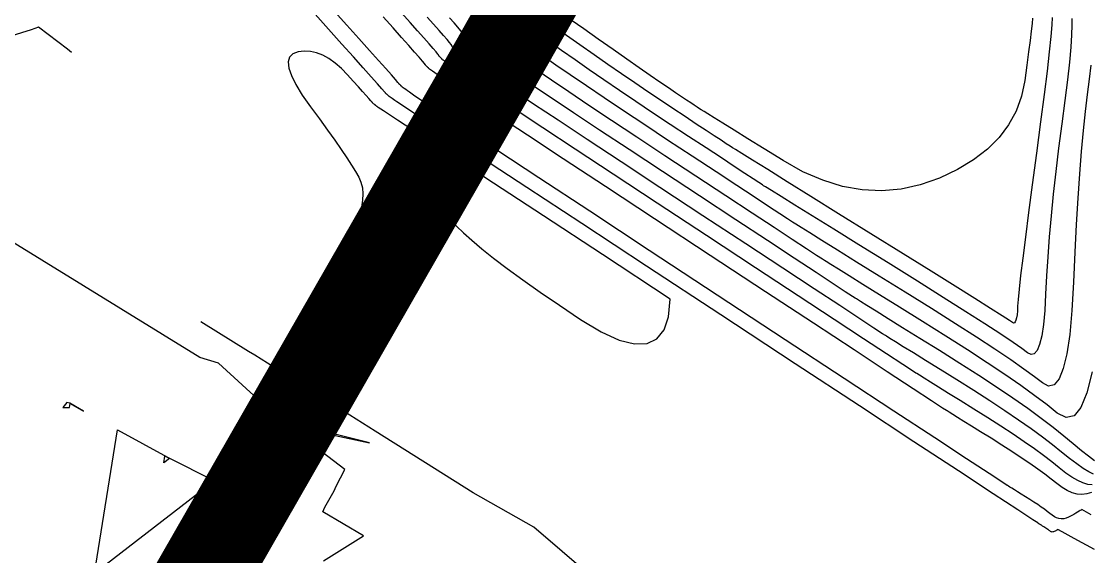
# Model space of a CAD drawing. Header units: metres. Extents: x 729358 to 732680, y 1423022 to 1426117.
# Drawn here: x 730704.09 to 730748.82, y 1425750.03 to 1425772.46 of the extents above; entities that cross this region are included whole.
import ezdxf

# ---------------------------------------------------------------- set-up
doc = ezdxf.new("R2010")
doc.units = ezdxf.units.M
doc.header["$MEASUREMENT"] = 0
doc.linetypes.add('PHANTOM', pattern=[2.5, 1.25, -0.25, 0.25, -0.25, 0.25, -0.25])
for name, color, linetype in [('36Bound', 6, 'PHANTOM'), ('CONTOUR', 59, 'Continuous'), ('HR36 IE-Exi_Xref$0$CONTOUR', 8, 'Continuous'), ('HR36 IE-Exi_Xref$0$CONTOURINDEX', 10, 'Continuous'), ('INDEX-CON', 252, 'Continuous')]:
    doc.layers.add(name, color=color, linetype=linetype)

# ---------------------------------------------------------------- blocks, each defined once
blk = doc.blocks.new('ct 50 rai')
at = {"layer": 'CONTOUR'}
for points in [[(-253.155, -8.418), (-253.217, -8.999), (-253.299, -9.646), (-253.389, -10.363), (-253.473, -11.157), (-253.552, -12.026), (-253.626, -12.97), (-253.695, -13.991), (-253.76, -15.086), (-253.819, -16.257), (-253.873, -17.504), (-253.938, -18.694), (-254.031, -19.695), (-254.152, -20.506), (-254.302, -21.129), (-254.479, -21.562), (-254.684, -21.806), (-254.916, -21.862), (-255.177, -21.728), (-255.507, -21.468), (-255.948, -21.147), (-256.5, -20.764), (-257.162, -20.32), (-257.936, -19.814), (-258.82, -19.247), (-259.815, -18.617), (-260.921, -17.927), (-262.01, -17.25), (-262.954, -16.663), (-263.753, -16.167), (-264.407, -15.76), (-264.916, -15.444), (-265.28, -15.218), (-265.499, -15.081), (-265.574, -15.035), (-265.642, -14.99), (-265.843, -14.858), (-266.177, -14.639), (-266.643, -14.332), (-267.243, -13.938), (-267.976, -13.457), (-268.841, -12.889), (-269.839, -12.233), (-270.868, -11.555), (-271.826, -10.921), (-272.712, -10.332), (-273.528, -9.786), (-274.271, -9.284), (-274.944, -8.826), (-275.545, -8.411), (-276.076, -8.041), (-276.539, -7.715), (-276.941, -7.431), (-277.281, -7.192), (-277.559, -6.996), (-277.775, -6.843), (-277.93, -6.735), (-278.023, -6.669), (-278.054, -6.647), (-278.055, -6.646), (-278.058, -6.643), (-278.063, -6.638), (-278.07, -6.63), (-278.078, -6.62), (-278.089, -6.609), (-278.102, -6.595), (-278.116, -6.579), (-278.131, -6.563)], [(-252.998, -24.99), (-253.244, -24.802), (-253.539, -24.568), (-253.883, -24.288), (-254.277, -23.963), (-254.723, -23.603), (-255.228, -23.218), (-255.792, -22.807), (-256.413, -22.371), (-257.093, -21.91), (-257.832, -21.424), (-258.628, -20.913), (-259.483, -20.376), (-260.311, -19.861), (-261.03, -19.415), (-261.638, -19.037), (-262.136, -18.727), (-262.523, -18.487), (-262.8, -18.314), (-262.967, -18.211), (-263.023, -18.176), (-263.126, -18.108), (-263.433, -17.907), (-263.942, -17.572), (-264.655, -17.104), (-265.571, -16.502), (-266.69, -15.766), (-268.013, -14.897), (-269.539, -13.895), (-271.089, -12.875), (-272.484, -11.955), (-273.725, -11.134), (-274.812, -10.412), (-275.743, -9.789), (-276.52, -9.266), (-277.143, -8.842), (-277.61, -8.518), (-277.976, -8.26), (-278.293, -8.036), (-278.562, -7.847), (-278.781, -7.692), (-278.952, -7.572), (-279.074, -7.486), (-279.148, -7.434), (-279.172, -7.417), (-279.173, -7.416), (-279.175, -7.414), (-279.179, -7.409), (-279.185, -7.404), (-279.191, -7.396), (-279.2, -7.387), (-279.21, -7.376), (-279.221, -7.363), (-279.233, -7.35), (-279.245, -7.338), (-279.256, -7.327), (-279.266, -7.316), (-279.276, -7.307), (-279.285, -7.298), (-279.293, -7.29), (-279.301, -7.283), (-279.308, -7.276), (-279.316, -7.268), (-279.322, -7.258), (-279.329, -7.247), (-279.336, -7.235), (-279.342, -7.221), (-279.348, -7.206), (-279.353, -7.19), (-279.376, -7.154), (-279.433, -7.082), (-279.523, -6.974), (-279.648, -6.829), (-279.806, -6.647), (-279.999, -6.428)], [(-253.098, -25.998), (-253.279, -25.979), (-253.48, -25.921), (-253.699, -25.822), (-253.938, -25.684), (-254.196, -25.505), (-254.472, -25.287), (-254.779, -25.04), (-255.126, -24.775), (-255.512, -24.493), (-255.939, -24.194), (-256.405, -23.878), (-256.911, -23.545), (-257.458, -23.194), (-258.044, -22.826), (-258.613, -22.472), (-259.106, -22.166), (-259.523, -21.907), (-259.864, -21.695), (-260.13, -21.529), (-260.32, -21.411), (-260.435, -21.34), (-260.473, -21.316), (-260.611, -21.225), (-261.022, -20.955), (-261.708, -20.505), (-262.666, -19.875), (-263.899, -19.065), (-265.405, -18.076), (-267.185, -16.906), (-269.238, -15.557), (-271.31, -14.195), (-273.143, -12.988), (-274.738, -11.936), (-276.096, -11.038), (-277.215, -10.295), (-278.096, -9.707), (-278.74, -9.273), (-279.145, -8.994), (-279.413, -8.805), (-279.646, -8.641), (-279.843, -8.502), (-280.004, -8.389), (-280.129, -8.301), (-280.219, -8.237), (-280.272, -8.2), (-280.29, -8.187), (-280.291, -8.186), (-280.293, -8.184), (-280.295, -8.181), (-280.299, -8.177), (-280.305, -8.171), (-280.311, -8.165), (-280.318, -8.157), (-280.327, -8.147), (-280.336, -8.138), (-280.345, -8.128), (-280.354, -8.118), (-280.364, -8.109), (-280.374, -8.099), (-280.384, -8.09), (-280.394, -8.081), (-280.404, -8.072), (-280.414, -8.063), (-280.424, -8.053), (-280.432, -8.043), (-280.44, -8.032), (-280.447, -8.021), (-280.453, -8.01), (-280.458, -7.998), (-280.463, -7.986), (-280.49, -7.948), (-280.566, -7.857), (-280.688, -7.715), (-280.858, -7.52), (-281.076, -7.274), (-281.341, -6.976), (-281.653, -6.625), (-282.013, -6.223)], [(-253.002, -28.705), (-253.846, -28.243), (-254.353, -27.966), (-254.524, -27.873), (-254.527, -27.874), (-254.534, -27.876), (-254.544, -27.881), (-254.558, -27.888), (-254.576, -27.898), (-254.597, -27.91), (-254.621, -27.925), (-254.649, -27.942), (-254.678, -27.957), (-254.707, -27.968), (-254.735, -27.974), (-254.762, -27.976), (-254.789, -27.972), (-254.815, -27.964), (-254.84, -27.951), (-254.864, -27.933), (-254.89, -27.912), (-254.92, -27.89), (-254.953, -27.866), (-254.989, -27.841), (-255.028, -27.814), (-255.071, -27.786), (-255.117, -27.756), (-255.167, -27.725), (-255.215, -27.695), (-255.257, -27.669), (-255.292, -27.647), (-255.321, -27.629), (-255.344, -27.615), (-255.36, -27.605), (-255.37, -27.599), (-255.373, -27.597), (-255.58, -27.461), (-256.202, -27.052), (-257.238, -26.371), (-258.689, -25.418), (-260.555, -24.192), (-262.834, -22.694), (-265.529, -20.924), (-268.638, -18.882), (-271.751, -16.836), (-274.46, -15.055), (-276.764, -13.54), (-278.664, -12.291), (-280.159, -11.306), (-281.249, -10.588), (-281.934, -10.135), (-282.214, -9.947), (-282.288, -9.895), (-282.351, -9.85), (-282.405, -9.813), (-282.449, -9.782), (-282.483, -9.758), (-282.507, -9.74), (-282.522, -9.73), (-282.527, -9.727), (-282.527, -9.726), (-282.527, -9.726), (-282.528, -9.725), (-282.529, -9.724), (-282.531, -9.722), (-282.532, -9.721), (-282.534, -9.718), (-282.537, -9.716), (-282.54, -9.712), (-282.545, -9.708), (-282.552, -9.701), (-282.56, -9.694), (-282.571, -9.685), (-282.582, -9.674), (-282.596, -9.662), (-282.612, -9.649), (-282.627, -9.636), (-282.64, -9.623), (-282.652, -9.613), (-282.661, -9.603), (-282.669, -9.595), (-282.675, -9.589), (-282.679, -9.583), (-282.681, -9.579), (-282.719, -9.535), (-282.832, -9.407), (-283.018, -9.197), (-283.279, -8.904), (-283.615, -8.529), (-284.024, -8.07), (-284.508, -7.529), (-285.066, -6.906), (-285.625, -6.278)]]:
    blk.add_lwpolyline(points, dxfattribs=at)
at = {"layer": 'CONTOUR', "flags": 128}
blk.add_lwpolyline([(-254.768, -6.416), (-254.782, -6.729), (-254.822, -7.209), (-254.89, -7.855), (-254.984, -8.667), (-255.105, -9.646), (-255.253, -10.791), (-255.427, -12.102), (-255.604, -13.423), (-255.759, -14.595), (-255.891, -15.619), (-256.001, -16.495), (-256.088, -17.222), (-256.152, -17.802), (-256.194, -18.233), (-256.214, -18.516), (-256.225, -18.709), (-256.24, -18.872), (-256.259, -19.004), (-256.284, -19.105), (-256.312, -19.175), (-256.346, -19.215), (-256.384, -19.224), (-256.426, -19.202), (-256.558, -19.111), (-256.864, -18.913), (-257.344, -18.608), (-257.999, -18.196), (-258.827, -17.677), (-259.831, -17.051), (-261.008, -16.318), (-262.36, -15.477), (-263.709, -14.639), (-264.878, -13.912), (-265.868, -13.297), (-266.679, -12.793), (-267.309, -12.401), (-267.76, -12.121), (-268.032, -11.952), (-268.124, -11.895), (-268.157, -11.873), (-268.253, -11.81), (-268.411, -11.706), (-268.632, -11.561), (-268.915, -11.375), (-269.261, -11.148), (-269.669, -10.88), (-270.14, -10.57), (-270.647, -10.235), (-271.167, -9.888), (-271.699, -9.53), (-272.243, -9.16), (-272.8, -8.778), (-273.368, -8.385), (-273.948, -7.981), (-274.541, -7.565), (-275.102, -7.169), (-275.588, -6.827), (-276, -6.537)], dxfattribs=at)
at = {"layer": 'INDEX-CON'}
for points in [[(-253.949, -6.465), (-253.939, -6.745), (-253.952, -7.142), (-253.988, -7.656), (-254.047, -8.286), (-254.13, -9.032), (-254.235, -9.895), (-254.363, -10.874), (-254.497, -11.893), (-254.616, -12.876), (-254.722, -13.823), (-254.813, -14.733), (-254.892, -15.607), (-254.956, -16.444), (-255.006, -17.245), (-255.043, -18.01), (-255.081, -18.701), (-255.135, -19.283), (-255.206, -19.755), (-255.293, -20.117), (-255.395, -20.369), (-255.515, -20.511), (-255.65, -20.543), (-255.801, -20.465), (-256.032, -20.29), (-256.406, -20.03), (-256.922, -19.686), (-257.581, -19.258), (-258.382, -18.746), (-259.325, -18.149), (-260.412, -17.467), (-261.641, -16.702), (-262.859, -15.944), (-263.916, -15.288), (-264.811, -14.732), (-265.543, -14.277), (-266.113, -13.923), (-266.52, -13.669), (-266.766, -13.517), (-266.849, -13.465), (-266.899, -13.432), (-267.048, -13.334), (-267.294, -13.172), (-267.638, -12.947), (-268.079, -12.657), (-268.618, -12.302), (-269.255, -11.884), (-269.989, -11.402), (-270.758, -10.895), (-271.497, -10.405), (-272.206, -9.931), (-272.886, -9.473), (-273.536, -9.031), (-274.156, -8.605), (-274.747, -8.196), (-275.308, -7.803), (-275.821, -7.442), (-276.265, -7.129), (-276.64, -6.864), (-276.948, -6.648), (-277.187, -6.479)], [(-253.099, -21.258), (-253.311, -22.141), (-253.562, -22.756), (-253.852, -23.102), (-254.183, -23.18), (-254.553, -22.99), (-254.982, -22.647), (-255.49, -22.264), (-256.078, -21.842), (-256.744, -21.382), (-257.49, -20.883), (-258.315, -20.344), (-259.219, -19.767), (-260.202, -19.151), (-261.161, -18.555), (-261.992, -18.039), (-262.695, -17.602), (-263.271, -17.244), (-263.72, -16.965), (-264.04, -16.766), (-264.233, -16.646), (-264.299, -16.605), (-264.384, -16.549), (-264.638, -16.383), (-265.059, -16.105), (-265.649, -15.718), (-266.407, -15.22), (-267.333, -14.612), (-268.427, -13.893), (-269.689, -13.064), (-270.979, -12.215), (-272.155, -11.438), (-273.219, -10.733), (-274.17, -10.099), (-275.007, -9.537), (-275.732, -9.046), (-276.344, -8.627), (-276.843, -8.279), (-277.258, -7.987), (-277.617, -7.734), (-277.921, -7.519), (-278.17, -7.344), (-278.364, -7.208), (-278.502, -7.11), (-278.585, -7.052), (-278.613, -7.032), (-278.614, -7.031), (-278.617, -7.028), (-278.621, -7.023), (-278.627, -7.017), (-278.635, -7.008), (-278.645, -6.998), (-278.656, -6.985), (-278.669, -6.971), (-278.682, -6.957), (-278.695, -6.943), (-278.706, -6.931), (-278.717, -6.92), (-278.726, -6.911), (-278.735, -6.902), (-278.743, -6.895), (-278.749, -6.889), (-278.755, -6.883), (-278.761, -6.875), (-278.768, -6.865), (-278.774, -6.854), (-278.78, -6.841), (-278.786, -6.826), (-278.793, -6.81), (-278.799, -6.791), (-278.819, -6.758), (-278.866, -6.695), (-278.941, -6.603), (-279.043, -6.483)], [(-253.04, -25.556), (-253.239, -25.455), (-253.471, -25.312), (-253.738, -25.126), (-254.039, -24.897), (-254.375, -24.625), (-254.751, -24.321), (-255.177, -23.996), (-255.652, -23.65), (-256.176, -23.283), (-256.749, -22.894), (-257.371, -22.484), (-258.043, -22.053), (-258.763, -21.601), (-259.462, -21.167), (-260.068, -20.79), (-260.58, -20.472), (-261, -20.211), (-261.327, -20.008), (-261.56, -19.863), (-261.701, -19.775), (-261.748, -19.746), (-261.869, -19.667), (-262.228, -19.431), (-262.825, -19.039), (-263.661, -18.489), (-264.735, -17.784), (-266.048, -16.921), (-267.599, -15.902), (-269.389, -14.726), (-271.199, -13.535), (-272.814, -12.472), (-274.232, -11.535), (-275.454, -10.725), (-276.479, -10.042), (-277.308, -9.486), (-277.941, -9.058), (-278.378, -8.756), (-278.695, -8.532), (-278.97, -8.339), (-279.202, -8.175), (-279.393, -8.041), (-279.541, -7.936), (-279.646, -7.862), (-279.71, -7.817), (-279.731, -7.802), (-279.732, -7.801), (-279.734, -7.799), (-279.737, -7.795), (-279.742, -7.79), (-279.748, -7.784), (-279.755, -7.776), (-279.764, -7.766), (-279.774, -7.755), (-279.785, -7.744), (-279.795, -7.733), (-279.805, -7.723), (-279.815, -7.713), (-279.825, -7.703), (-279.834, -7.694), (-279.844, -7.686), (-279.853, -7.678), (-279.861, -7.669), (-279.87, -7.66), (-279.877, -7.65), (-279.885, -7.64), (-279.891, -7.628), (-279.897, -7.615), (-279.903, -7.602), (-279.908, -7.588), (-279.933, -7.551), (-279.999, -7.47), (-280.106, -7.344), (-280.253, -7.175), (-280.441, -6.96), (-280.67, -6.702), (-280.939, -6.399)], [(-253.127, -26.323), (-253.321, -26.381), (-253.519, -26.402), (-253.72, -26.386), (-253.927, -26.332), (-254.137, -26.242), (-254.352, -26.114), (-254.57, -25.948), (-254.807, -25.758), (-255.074, -25.554), (-255.372, -25.337), (-255.701, -25.106), (-256.061, -24.862), (-256.451, -24.605), (-256.873, -24.334), (-257.325, -24.05), (-257.763, -23.778), (-258.143, -23.542), (-258.465, -23.342), (-258.728, -23.178), (-258.933, -23.051), (-259.08, -22.96), (-259.168, -22.905), (-259.198, -22.886), (-259.353, -22.784), (-259.817, -22.479), (-260.59, -21.972), (-261.672, -21.261), (-263.063, -20.347), (-264.762, -19.23), (-266.771, -17.911), (-269.088, -16.388), (-271.42, -14.856), (-273.472, -13.505), (-275.245, -12.337), (-276.738, -11.351), (-277.951, -10.548), (-278.884, -9.927), (-279.538, -9.488), (-279.912, -9.232), (-280.132, -9.077), (-280.322, -8.943), (-280.483, -8.83), (-280.615, -8.737), (-280.718, -8.665), (-280.791, -8.613), (-280.835, -8.582), (-280.849, -8.572), (-280.85, -8.571), (-280.851, -8.57), (-280.854, -8.567), (-280.857, -8.564), (-280.861, -8.559), (-280.866, -8.554), (-280.872, -8.547), (-280.879, -8.54), (-280.887, -8.531), (-280.895, -8.523), (-280.904, -8.514), (-280.913, -8.505), (-280.923, -8.496), (-280.934, -8.486), (-280.945, -8.476), (-280.956, -8.466), (-280.968, -8.456), (-280.978, -8.446), (-280.987, -8.435), (-280.995, -8.425), (-281.002, -8.415), (-281.008, -8.405), (-281.013, -8.395), (-281.017, -8.384), (-281.048, -8.344), (-281.132, -8.245), (-281.271, -8.085), (-281.464, -7.866), (-281.711, -7.588), (-282.012, -7.249), (-282.367, -6.851), (-282.776, -6.393)], [(-253.133, -27.253), (-253.427, -27.092), (-253.526, -27.038), (-253.534, -27.041), (-253.555, -27.054), (-253.59, -27.074), (-253.638, -27.103), (-253.701, -27.14), (-253.776, -27.186), (-253.866, -27.24), (-253.968, -27.303), (-254.077, -27.361), (-254.183, -27.401), (-254.286, -27.424), (-254.387, -27.429), (-254.486, -27.416), (-254.582, -27.386), (-254.675, -27.337), (-254.766, -27.272), (-254.863, -27.194), (-254.971, -27.111), (-255.092, -27.023), (-255.226, -26.929), (-255.372, -26.83), (-255.531, -26.725), (-255.702, -26.615), (-255.886, -26.5), (-256.065, -26.389), (-256.219, -26.293), (-256.35, -26.212), (-256.457, -26.145), (-256.54, -26.093), (-256.6, -26.056), (-256.636, -26.034), (-256.648, -26.027), (-256.838, -25.902), (-257.407, -25.528), (-258.356, -24.905), (-259.684, -24.032), (-261.391, -22.911), (-263.477, -21.54), (-265.943, -19.92), (-268.788, -18.051), (-271.641, -16.176), (-274.131, -14.539), (-276.258, -13.139), (-278.022, -11.977), (-279.423, -11.054), (-280.461, -10.368), (-281.135, -9.919), (-281.447, -9.709), (-281.569, -9.623), (-281.675, -9.548), (-281.764, -9.485), (-281.837, -9.433), (-281.894, -9.393), (-281.935, -9.365), (-281.96, -9.347), (-281.968, -9.342), (-281.968, -9.341), (-281.969, -9.341), (-281.97, -9.339), (-281.972, -9.337), (-281.974, -9.335), (-281.977, -9.332), (-281.98, -9.328), (-281.984, -9.324), (-281.989, -9.319), (-281.995, -9.313), (-282.002, -9.306), (-282.011, -9.298), (-282.021, -9.288), (-282.033, -9.278), (-282.046, -9.267), (-282.06, -9.255), (-282.074, -9.242), (-282.086, -9.231), (-282.097, -9.22), (-282.106, -9.211), (-282.114, -9.202), (-282.119, -9.194), (-282.124, -9.187), (-282.126, -9.181), (-282.162, -9.138), (-282.265, -9.02), (-282.436, -8.826), (-282.674, -8.558), (-282.98, -8.215), (-283.353, -7.797), (-283.794, -7.303), (-284.303, -6.735), (-284.812, -6.163)]]:
    blk.add_lwpolyline(points, dxfattribs=at)
at = {"layer": 'INDEX-CON', "flags": 128}
for points in [[(-255.589, -6.447), (-255.611, -6.674), (-255.647, -6.985), (-255.695, -7.379), (-255.755, -7.855), (-255.829, -8.414), (-255.914, -9.056), (-256.051, -9.718), (-256.276, -10.336), (-256.59, -10.912), (-256.992, -11.444), (-257.482, -11.934), (-258.061, -12.38), (-258.729, -12.783), (-259.485, -13.143), (-260.288, -13.427), (-261.095, -13.605), (-261.907, -13.674), (-262.724, -13.637), (-263.546, -13.492), (-264.372, -13.24), (-265.203, -12.88), (-266.038, -12.413), (-266.824, -11.925), (-267.505, -11.502), (-268.082, -11.144), (-268.554, -10.85), (-268.922, -10.621), (-269.185, -10.458), (-269.344, -10.359), (-269.399, -10.325), (-269.415, -10.314), (-269.458, -10.286), (-269.529, -10.239), (-269.626, -10.175), (-269.751, -10.093), (-269.904, -9.993), (-270.083, -9.875), (-270.29, -9.739), (-270.537, -9.575), (-270.838, -9.371), (-271.193, -9.129), (-271.601, -8.847), (-272.064, -8.525), (-272.58, -8.165), (-273.15, -7.765), (-273.774, -7.327), (-274.383, -6.897), (-274.912, -6.524)], [(-270.758, -18.221), (-273.6, -16.354), (-276.067, -14.733), (-278.158, -13.359), (-279.874, -12.231), (-281.214, -11.35), (-282.179, -10.715), (-282.768, -10.327), (-282.982, -10.185), (-283.006, -10.168), (-283.028, -10.153), (-283.046, -10.14), (-283.061, -10.129), (-283.073, -10.12), (-283.081, -10.114), (-283.087, -10.11), (-283.089, -10.108), (-283.091, -10.106), (-283.095, -10.103), (-283.101, -10.097), (-283.109, -10.09), (-283.12, -10.081), (-283.132, -10.07), (-283.147, -10.058), (-283.163, -10.043), (-283.18, -10.029), (-283.194, -10.016), (-283.207, -10.005), (-283.217, -9.996), (-283.225, -9.989), (-283.23, -9.983), (-283.234, -9.98), (-283.236, -9.978), (-283.252, -9.958), (-283.301, -9.903), (-283.382, -9.812), (-283.495, -9.685), (-283.641, -9.522), (-283.819, -9.323), (-284.029, -9.088), (-284.272, -8.817), (-284.53, -8.549), (-284.789, -8.324), (-285.048, -8.141), (-285.306, -8), (-285.565, -7.902), (-285.824, -7.846), (-286.083, -7.833), (-286.342, -7.862), (-286.561, -7.941), (-286.698, -8.081), (-286.754, -8.279), (-286.729, -8.537), (-286.623, -8.854), (-286.436, -9.23), (-286.167, -9.666), (-285.818, -10.161), (-285.445, -10.666), (-285.106, -11.132), (-284.803, -11.558), (-284.534, -11.946), (-284.299, -12.294), (-284.099, -12.603), (-283.934, -12.873), (-283.803, -13.104), (-283.708, -13.323), (-283.649, -13.558), (-283.626, -13.809), (-283.638, -14.076), (-283.687, -14.358), (-283.772, -14.657), (-283.893, -14.972), (-284.05, -15.302), (-284.212, -15.621), (-284.347, -15.9), (-284.457, -16.139), (-284.54, -16.338), (-284.596, -16.498), (-284.627, -16.618), (-284.631, -16.698), (-284.609, -16.738), (-284.56, -16.738), (-284.484, -16.697), (-284.38, -16.614), (-284.249, -16.49), (-284.091, -16.324), (-283.906, -16.117), (-283.693, -15.869), (-283.454, -15.58), (-283.212, -15.292), (-282.996, -15.048), (-282.805, -14.848), (-282.638, -14.693), (-282.497, -14.582), (-282.38, -14.515), (-282.289, -14.493), (-282.222, -14.514), (-282.17, -14.548), (-282.121, -14.56), (-282.077, -14.551), (-282.037, -14.521), (-282, -14.47), (-281.968, -14.398), (-281.939, -14.305), (-281.915, -14.191), (-281.884, -14.079), (-281.838, -13.991), (-281.776, -13.927), (-281.698, -13.888), (-281.604, -13.874), (-281.495, -13.884), (-281.369, -13.918), (-281.228, -13.977), (-281.069, -14.063), (-280.891, -14.176), (-280.693, -14.317), (-280.476, -14.486), (-280.24, -14.682), (-279.984, -14.907), (-279.709, -15.159), (-279.415, -15.439), (-279.072, -15.754), (-278.653, -16.107), (-278.156, -16.501), (-277.582, -16.935), (-276.931, -17.408), (-276.202, -17.921), (-275.397, -18.474), (-274.514, -19.067), (-273.649, -19.59), (-272.897, -19.933), (-272.258, -20.097), (-271.732, -20.081), (-271.319, -19.885), (-271.019, -19.51), (-270.832, -18.956), (-270.758, -18.221)]]:
    blk.add_lwpolyline(points, dxfattribs=at)

msp = doc.modelspace()

# ---------------------------------------------------------------- linework, layer by layer
at = {"layer": '36Bound', "const_width": 3.84}
msp.add_lwpolyline([(731089.287, 1424869.871), (731097.585, 1425120.068), (731110.411, 1425192.418), (731138.066, 1425349.107), (731186.636, 1425492.901), (731134.878, 1425523.957), (731220.888, 1425664.901), (730803.807, 1425911.355), (730764.779, 1425842.605), (730723.843, 1425770.493), (730682.741, 1425698.758), (730672.5, 1425703.906), (730659.078, 1425710.654), (730650.067, 1425715.184), (730455.778, 1425812.855), (730385.149, 1425653.569), (730390.362, 1425601.868), (730354.833, 1425374.706), (730264.082, 1425176.503), (730117.503, 1425088.872), (729994.076, 1425024.159), (729814.031, 1424892.64)], dxfattribs=at)
at = {"layer": 'HR36 IE-Exi_Xref$0$CONTOUR', "flags": 128}
for points, elevation in [([(730706.19, 1425771.153), (730706.016, 1425771.285), (730704.801, 1425772.208), (730704.504, 1425772.1), (730703.691, 1425771.855)], 77), ([(730768.423, 1425720.349), (730757.959, 1425725.969), (730750.616, 1425725.742), (730746.141, 1425727.467), (730744.564, 1425734.115), (730741.935, 1425735.926), (730730.115, 1425741.894), (730730.591, 1425743.794), (730730.514, 1425744.2), (730730.559, 1425744.282), (730731.017, 1425745.063), (730731.476, 1425745.845), (730731.521, 1425745.927), (730730.389, 1425747.097), (730725.552, 1425751.263), (730723.014, 1425752.695), (730718.897, 1425755.281), (730713.862, 1425758.471), (730713.596, 1425758.626), (730711.609, 1425759.864)], 77.5), ([(730706.698, 1425756.127), (730706.121, 1425756.457), (730705.991, 1425756.483), (730705.823, 1425756.27), (730706.103, 1425756.275), (730706.129, 1425756.439), (730706.698, 1425756.127)], 78.5), ([(730710.202, 1425754.188), (730710.296, 1425754.141), (730710.057, 1425753.955), (730710.102, 1425754.242), (730710.202, 1425754.188)], 77.5)]:
    msp.add_lwpolyline(points, dxfattribs=dict(at, elevation=elevation))
at = {"layer": 'HR36 IE-Exi_Xref$0$CONTOURINDEX', "elevation": 78, "flags": 128}
for points in [[(730716.737, 1425749.844), (730718.412, 1425750.891), (730716.719, 1425751.898), (730716.793, 1425752.092), (730717.183, 1425752.784), (730717.267, 1425752.972), (730717.633, 1425753.676), (730715.211, 1425755.531), (730718.673, 1425754.795), (730714.986, 1425755.723), (730712.35, 1425758.129), (730711.563, 1425758.367), (730703.383, 1425763.413)], [(730710.204, 1425754.194), (730712.178, 1425753.205), (730707.151, 1425749.316), (730708.116, 1425755.341), (730710.204, 1425754.194)]]:
    msp.add_lwpolyline(points, dxfattribs=at)

# ---------------------------------------------------------------- block references
msp.add_blockref('ct 50 rai', (731002.018, 1425779.034, 78))

doc.saveas('drawing.dxf')
